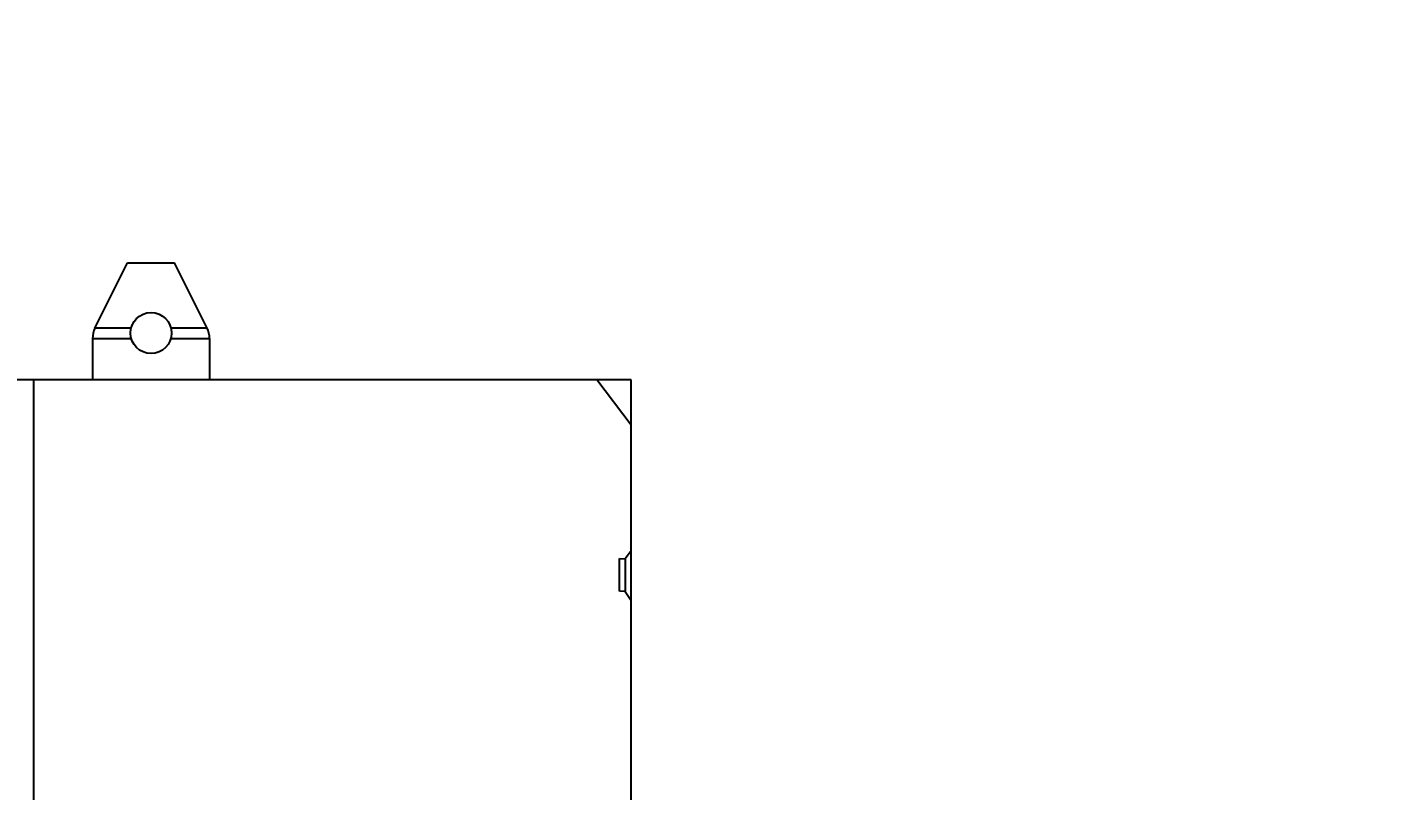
# Model space of a CAD drawing. Header units: millimetres. Extents: x -73584 to -37571, y -61249 to -50748.
# Drawn here: x -48298.1 to -48182.9, y -52395.8 to -52330.6 of the extents above; entities that cross this region are included whole.
import ezdxf

# ---------------------------------------------------------------- set-up
doc = ezdxf.new("R2010")
doc.units = ezdxf.units.MM
doc.header["$LTSCALE"] = 200
doc.header["$PDSIZE"] = -1
doc.layers.add('DIM', color=3, linetype='Continuous')
doc.layers.add('SHELL_4', color=7, linetype='Continuous')
doc.styles.add('TSSD_Dimension', font='tssdeng.shx', dxfattribs={"width": 0.7, "bigfont": 'hztxt.shx'})
doc.dimstyles.new('TSSD_20_20', dxfattribs={"dimtxt": 60, "dimasz": 20, "dimexe": 20, "dimexo": 50, "dimgap": 20, "dimtad": 1, "dimdec": 0, "dimzin": 0, "dimdsep": 46, "dimtxsty": 'TSSD_Dimension', "dimblk": 'ARCHTICK', "dimcen": 0, "dimdle": 20, "dimclrt": 7, "dimadec": 0, "dimazin": 0, "dimtfac": 1, "dimtdec": 0, "dimtix": 1, "dimtmove": 2, "dimatfit": 3, "dimfxl": 1, "dimtolj": 1, "dimtzin": 0, "dimarcsym": 0})

# ---------------------------------------------------------------- blocks, each defined once
blk = doc.blocks.new('5569')
at = {"color": 7, "linetype": 'Continuous'}
for p, q in [((-46015.84, -54684.32), (-46076.84, -54684.32)), ((-46066.84, -55184.22), (-46066.84, -54684.32)), ((-46015.84, -54688.18), (-46018.75, -54684.32)), ((-46015.84, -54723.82), (-46015.84, -54684.32)), ((-46015.84, -54698.92), (-46016.34, -54699.6)), ((-46016.84, -54702.35), (-46016.84, -54699.57)), ((-46016.84, -54699.57), (-46016.34, -54699.6)), ((-46016.34, -54699.6), (-46016.34, -54702.4)), ((-46016.34, -54702.4), (-46016.84, -54702.35)), ((-46016.34, -54702.4), (-46015.84, -54703.17))]:
    blk.add_line(p, q, dxfattribs=at)
at = {"layer": 'SHELL_4', "color": 7, "linetype": 'Continuous'}
for p, q in [((-46061.63, -54679.89), (-46058.84, -54674.32)), ((-46058.84, -54674.32), (-46054.84, -54674.32)), ((-46052.05, -54679.89), (-46054.84, -54674.32)), ((-46058.54, -54679.89), (-46061.63, -54679.89)), ((-46052.05, -54679.89), (-46055.14, -54679.89)), ((-46061.84, -54680.79), (-46061.84, -54684.32)), ((-46061.84, -54680.79), (-46058.52, -54680.79)), ((-46055.15, -54680.79), (-46051.84, -54680.79)), ((-46051.84, -54680.79), (-46051.84, -54684.32))]:
    blk.add_line(p, q, dxfattribs=at)
blk.add_circle((-46056.84, -54680.32), 1.75, dxfattribs=at)
for centre, start, end in [((-46059.84, -54680.79), 153.4349, 180), ((-46053.84, -54680.79), 0, 26.5651)]:
    blk.add_arc(centre, 2, start, end, dxfattribs=at)
blk = doc.blocks.new('*U670')
at = {"layer": 'DIM', "color": 3}
blk.add_blockref('5569', (46037.07, 54931.02), dxfattribs=at)
blk = doc.blocks.new('*U671')
at = {"layer": 'DIM', "color": 0, "linetype": 'ByBlock', "lineweight": -2, "transparency": 16777216}
blk.add_blockref('*U670', (0, 2500), dxfattribs=at)
blk = doc.blocks.new('_ArchTick')
at = {"color": 0, "linetype": 'ByBlock'}
blk.add_lwpolyline([(-0.7071, -0.7071, 0.5, 0.5, 0), (0.7071, 0.7071, 0.5, 0.5, 0)], format="xyseb", dxfattribs=at)
blk = doc.blocks.new('*D694')
at = {"layer": 'Defpoints', "color": 0, "transparency": 16777216}
for p in [(-47739.71, -52047.51), (-47739.71, -52358.66), (-48319.7, -52361.21)]:
    blk.add_point(p, dxfattribs=at)
at = {"layer": 'DIM', "color": 0, "lineweight": -2, "transparency": 16777216}
for p, q in [((-48319.7, -52311.21), (-48319.7, -52027.51)), ((-47739.71, -52308.66), (-47739.71, -52027.51)), ((-48339.7, -52047.51), (-47719.71, -52047.51))]:
    blk.add_line(p, q, dxfattribs=at)
at = {"layer": 'DIM', "color": 0, "lineweight": -2, "transparency": 16777216, "xscale": 20, "yscale": 20, "zscale": 20, "rotation": 180}
blk.add_blockref('_ArchTick', (-48319.7, -52047.51), dxfattribs=at)
at = {"layer": 'DIM', "color": 0, "lineweight": -2, "transparency": 16777216, "xscale": 20, "yscale": 20, "zscale": 20}
blk.add_blockref('_ArchTick', (-47739.71, -52047.51), dxfattribs=at)
at = {"layer": 'DIM', "color": 7, "transparency": 16777216, "insert": (-48029.7, -51996.36), "char_height": 60, "attachment_point": 5, "style": 'TSSD_Dimension'}
blk.add_mtext('\\A1;580 [1\'-10 3/4"]', dxfattribs=at)

msp = doc.modelspace()

# ---------------------------------------------------------------- block references
at = {"layer": 'DIM', "color": 3}
msp.add_blockref('*U671', (-48267.725, -55107.458), dxfattribs=at)

# ---------------------------------------------------------------- dimensions: what is measured, and where the dimension line sits
at = {"layer": 'DIM'}
dim = msp.add_linear_dim(base=(-47739.71, -52047.514), p1=(-48319.696, -52361.208), p2=(-47739.71, -52358.658), dimstyle='TSSD_20_20', dxfattribs=at)
dim.commit()
dim.dimension.update_dxf_attribs({"geometry": '*D694', "text_midpoint": (-48029.703, -51996.36)})

doc.saveas('drawing.dxf')
